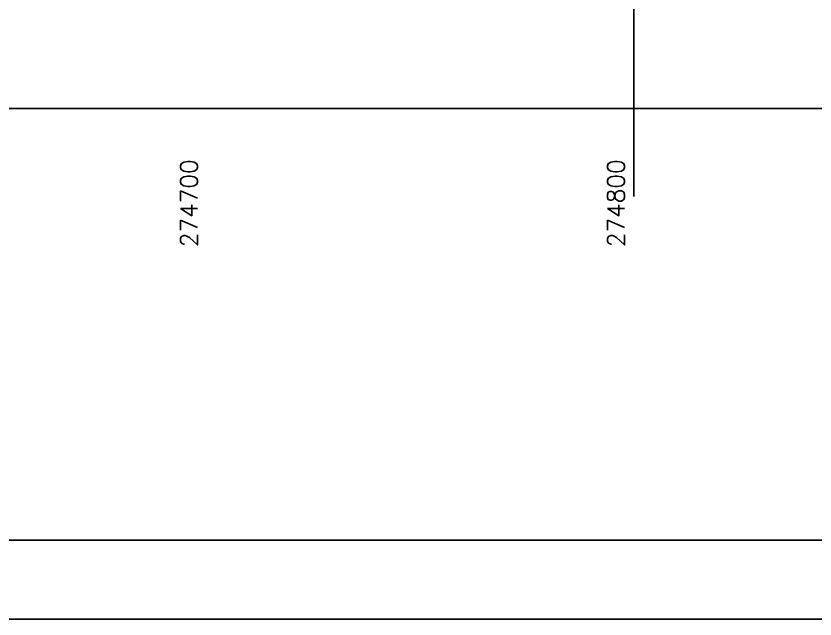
# Model space of a CAD drawing. Header units: millimetres. Extents: x 276147 to 291056, y 9594849 to 9609891.
# Drawn here: x 289284.5 to 289471.6, y 9605973.4 to 9606114.6 of the extents above; entities that cross this region are included whole.
import ezdxf
from ezdxf.enums import TextEntityAlignment as Align

# ---------------------------------------------------------------- set-up
doc = ezdxf.new("R2010")
doc.units = ezdxf.units.MM
doc.header["$LTSCALE"] = 10
for name, color, linetype in [('2000-Top_malha_coord', 2, 'Continuous'), ('LINHA02', 8, 'Continuous'), ('Top_malha_coord', 8, 'Continuous')]:
    doc.layers.add(name, color=color, linetype=linetype)
doc.styles.add('r80', font='romans.shx')

msp = doc.modelspace()

# ---------------------------------------------------------------- linework, layer by layer
at = {"color": 5}
msp.add_line((291036.15, 9605991.81), (288773.25, 9605991.81), dxfattribs=at)
at = {"layer": 'LINHA02'}
msp.add_line((291055.95, 9605973.36), (288723.25, 9605973.36), dxfattribs=at)
at = {"layer": 'Top_malha_coord'}
for p, q in [((289429.2, 9606072.33), (289429.2, 9608906.81)), ((288815.03, 9606092.92), (290629.2, 9606092.92))]:
    msp.add_line(p, q, dxfattribs=at)

# ---------------------------------------------------------------- texts
at = {"layer": '2000-Top_malha_coord', "style": 'r80'}
for s, p in [('274700', (289328.2, 9606060.44)), ('274800', (289428.2, 9606060.44))]:
    msp.add_text(s, height=4, rotation=90, dxfattribs=at).set_placement(p, align=Align.BOTTOM_LEFT)

doc.saveas('drawing.dxf')
